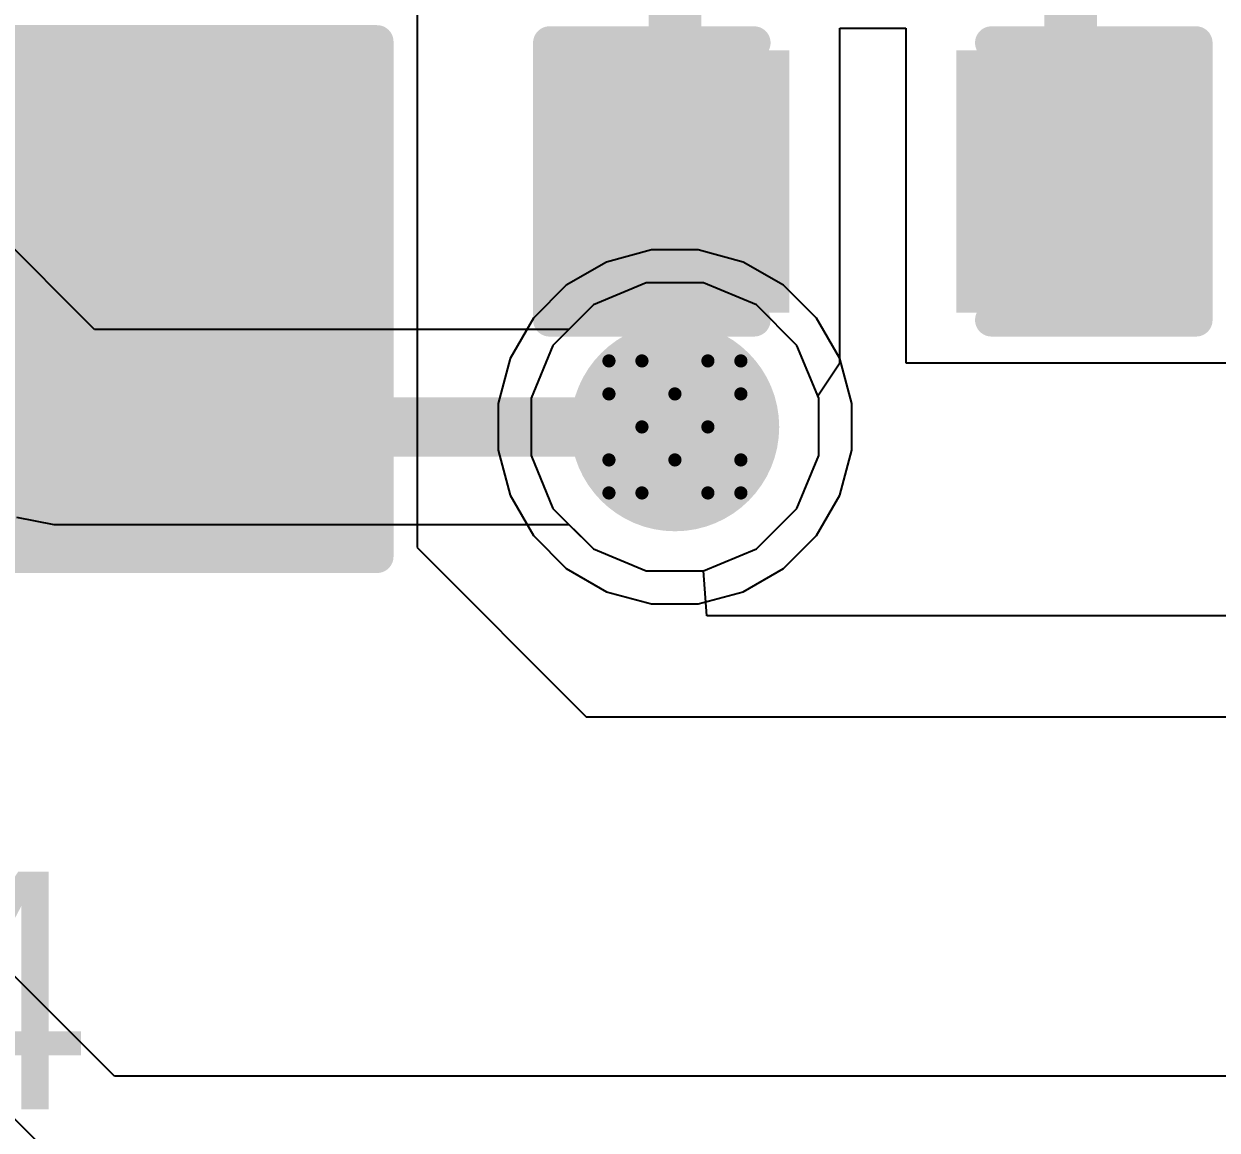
# Model space of a CAD drawing. Header units: inches. Extents: x 0 to 5379, y 0 to 5429.
# Drawn here: x 292.917 to 297.511, y 48.307 to 52.564 of the extents above; entities that cross this region are included whole.
import ezdxf

# ---------------------------------------------------------------- set-up
doc = ezdxf.new("R2010")
doc.units = ezdxf.units.IN
for name, color, linetype in [('Bottom Layer', 5, 'Continuous'), ('Bottom Solder', 6, 'Continuous'), ('Drill Drawing', 1, 'Continuous'), ('GND01', 16, 'Continuous'), ('GND02', 76, 'Continuous'), ('PWR', 156, 'Continuous'), ('SIG 01', 90, 'Continuous'), ('Top Layer', 1, 'Continuous'), ('Top Overlay', 2, 'Continuous'), ('Top Paste', 8, 'Continuous'), ('Top Solder', 216, 'Continuous'), ('Via Holes', 16, 'Continuous')]:
    doc.layers.add(name, color=color, linetype=linetype)
doc.styles.add('Arial', font='', dxfattribs={"height": 0.2})
doc.styles.get('Arial').set_extended_font_data('Arial')

# ---------------------------------------------------------------- blocks, each defined once
blk = doc.blocks.new('C___1206_1073')
at = {"layer": 'Top Layer'}
for points in [[(-2.032, 0.889), (-0.508, 0.889), (-0.508, -0.889), (-2.032, -0.889)], [(0.508, 0.889), (2.032, 0.889), (2.032, -0.889), (0.508, -0.889)]]:
    blk.add_hatch(color=1, dxfattribs=at).paths.add_polyline_path(points)
at = {"layer": 'Top Paste'}
for points in [[(-2.032, 0.889), (-0.508, 0.889), (-0.508, -0.889), (-2.032, -0.889)], [(0.508, 0.889), (2.032, 0.889), (2.032, -0.889), (0.508, -0.889)]]:
    blk.add_hatch(color=8, dxfattribs=at).paths.add_polyline_path(points)
at = {"layer": 'Top Solder'}
for points in [[(-2.1336, 0.9906), (-0.4064, 0.9906), (-0.4064, -0.9906), (-2.1336, -0.9906)], [(0.4064, 0.9906), (2.1336, 0.9906), (2.1336, -0.9906), (0.4064, -0.9906)]]:
    blk.add_hatch(color=216, dxfattribs=at).paths.add_polyline_path(points)
at = {"layer": 'Top Overlay'}
for points in [[(-2.1336, 0.9906, 0.127, 0.127, 0), (-0.6096, 0.9906, 0.127, 0.127, 0)], [(-2.1336, -0.9906, 0.127, 0.127, 0), (-2.1336, 0.9906, 0.127, 0.127, 0)], [(0.6096, 0.9906, 0.127, 0.127, 0), (2.1336, 0.9906, 0.127, 0.127, 0)], [(2.1336, -0.9906, 0.127, 0.127, 0), (2.1336, 0.9906, 0.127, 0.127, 0)], [(-2.1336, -0.9906, 0.127, 0.127, 0), (-0.6096, -0.9906, 0.127, 0.127, 0)], [(0.6096, -0.9906, 0.127, 0.127, 0), (2.1336, -0.9906, 0.127, 0.127, 0)]]:
    blk.add_lwpolyline(points, format="xyseb", dxfattribs=at)
for points in [[(-2.16535, 0.9906, 0.0635, 0.0635, 1), (-2.10185, 0.9906, 0.0635, 0.0635, 1)], [(-2.16535, 0.9906, 0.0635, 0.0635, 1), (-2.10185, 0.9906, 0.0635, 0.0635, 1)], [(-0.64135, 0.9906, 0.0635, 0.0635, 1), (-0.57785, 0.9906, 0.0635, 0.0635, 1)], [(0.57785, 0.9906, 0.0635, 0.0635, 1), (0.64135, 0.9906, 0.0635, 0.0635, 1)], [(2.10185, 0.9906, 0.0635, 0.0635, 1), (2.16535, 0.9906, 0.0635, 0.0635, 1)], [(2.10185, 0.9906, 0.0635, 0.0635, 1), (2.16535, 0.9906, 0.0635, 0.0635, 1)], [(-2.16535, -0.9906, 0.0635, 0.0635, 1), (-2.10185, -0.9906, 0.0635, 0.0635, 1)], [(-2.16535, -0.9906, 0.0635, 0.0635, 1), (-2.10185, -0.9906, 0.0635, 0.0635, 1)], [(-0.64135, -0.9906, 0.0635, 0.0635, 1), (-0.57785, -0.9906, 0.0635, 0.0635, 1)], [(0.57785, -0.9906, 0.0635, 0.0635, 1), (0.64135, -0.9906, 0.0635, 0.0635, 1)], [(2.10185, -0.9906, 0.0635, 0.0635, 1), (2.16535, -0.9906, 0.0635, 0.0635, 1)], [(2.10185, -0.9906, 0.0635, 0.0635, 1), (2.16535, -0.9906, 0.0635, 0.0635, 1)]]:
    blk.add_lwpolyline(points, format="xyseb", close=True, dxfattribs=at)
blk = doc.blocks.new('C___0603_1076')
at = {"layer": 'Top Layer'}
for points in [[(-0.381, 0.4445), (-0.381, -0.4445), (-1.143, -0.4445), (-1.143, 0.4445)], [(1.143, 0.4445), (1.143, -0.4445), (0.381, -0.4445), (0.381, 0.4445)]]:
    blk.add_hatch(color=1, dxfattribs=at).paths.add_polyline_path(points)
at = {"layer": 'Top Paste'}
for points in [[(-0.381, 0.4445), (-0.381, -0.4445), (-1.143, -0.4445), (-1.143, 0.4445)], [(1.143, 0.4445), (1.143, -0.4445), (0.381, -0.4445), (0.381, 0.4445)]]:
    blk.add_hatch(color=8, dxfattribs=at).paths.add_polyline_path(points)
at = {"layer": 'Top Solder'}
for points in [[(-0.321, 0.5045), (-0.321, -0.5045), (-1.203, -0.5045), (-1.203, 0.5045)], [(1.203, 0.5045), (1.203, -0.5045), (0.321, -0.5045), (0.321, 0.5045)]]:
    blk.add_hatch(color=216, dxfattribs=at).paths.add_polyline_path(points)
at = {"layer": 'Top Overlay'}
for points in [[(-1.2446, 0.5334, 0.127, 0.127, 0), (-0.4572, 0.5334, 0.127, 0.127, 0)], [(-1.2446, -0.5334, 0.127, 0.127, 0), (-1.2446, 0.5334, 0.127, 0.127, 0)], [(0.4572, 0.5334, 0.127, 0.127, 0), (1.2446, 0.5334, 0.127, 0.127, 0)], [(1.2446, -0.5334, 0.127, 0.127, 0), (1.2446, 0.5334, 0.127, 0.127, 0)], [(-1.2446, -0.5334, 0.127, 0.127, 0), (-0.4572, -0.5334, 0.127, 0.127, 0)], [(0.4572, -0.5334, 0.127, 0.127, 0), (1.2446, -0.5334, 0.127, 0.127, 0)]]:
    blk.add_lwpolyline(points, format="xyseb", dxfattribs=at)
for points in [[(-1.2764, 0.5334, 0.0635, 0.0635, 1), (-1.2128, 0.5334, 0.0635, 0.0635, 1)], [(-1.2764, 0.5334, 0.0635, 0.0635, 1), (-1.2128, 0.5334, 0.0635, 0.0635, 1)], [(-0.4889, 0.5334, 0.0635, 0.0635, 1), (-0.4254, 0.5334, 0.0635, 0.0635, 1)], [(0.4254, 0.5334, 0.0635, 0.0635, 1), (0.4889, 0.5334, 0.0635, 0.0635, 1)], [(1.2128, 0.5334, 0.0635, 0.0635, 1), (1.2764, 0.5334, 0.0635, 0.0635, 1)], [(1.2128, 0.5334, 0.0635, 0.0635, 1), (1.2764, 0.5334, 0.0635, 0.0635, 1)], [(-1.2764, -0.5334, 0.0635, 0.0635, 1), (-1.2128, -0.5334, 0.0635, 0.0635, 1)], [(-1.2764, -0.5334, 0.0635, 0.0635, 1), (-1.2128, -0.5334, 0.0635, 0.0635, 1)], [(-0.4889, -0.5334, 0.0635, 0.0635, 1), (-0.4254, -0.5334, 0.0635, 0.0635, 1)], [(0.4254, -0.5334, 0.0635, 0.0635, 1), (0.4889, -0.5334, 0.0635, 0.0635, 1)], [(1.2128, -0.5334, 0.0635, 0.0635, 1), (1.2764, -0.5334, 0.0635, 0.0635, 1)], [(1.2128, -0.5334, 0.0635, 0.0635, 1), (1.2764, -0.5334, 0.0635, 0.0635, 1)]]:
    blk.add_lwpolyline(points, format="xyseb", close=True, dxfattribs=at)

msp = doc.modelspace()

# ---------------------------------------------------------------- hatches: boundary and pattern name
at = {"layer": 'Bottom Layer'}
h = msp.add_hatch(color=5, dxfattribs=at)
edge = h.paths.add_edge_path()
edge.add_arc((295.4234, 51.0127), 0.3, 0, 360)
at = {"layer": 'Bottom Solder'}
h = msp.add_hatch(color=6, dxfattribs=at)
edge = h.paths.add_edge_path()
edge.add_arc((295.4234, 51.0127), 0.4016, 0, 360)
at = {"layer": 'GND01'}
h = msp.add_hatch(color=16, dxfattribs=at)
edge = h.paths.add_edge_path()
edge.add_arc((295.4234, 51.0127), 0.3, 0, 360)
at = {"layer": 'GND02'}
h = msp.add_hatch(color=76, dxfattribs=at)
edge = h.paths.add_edge_path()
edge.add_arc((295.4234, 51.0127), 0.3, 0, 360)
at = {"layer": 'PWR'}
h = msp.add_hatch(color=156, dxfattribs=at)
edge = h.paths.add_edge_path()
edge.add_arc((295.4234, 51.0127), 0.3, 0, 360)
at = {"layer": 'SIG 01'}
h = msp.add_hatch(color=90, dxfattribs=at)
edge = h.paths.add_edge_path()
edge.add_arc((295.4234, 51.0127), 0.3, 0, 360)
at = {"layer": 'Top Layer'}
h = msp.add_hatch(color=1, dxfattribs=at)
edge = h.paths.add_edge_path()
edge.add_arc((295.4234, 51.0127), 0.3, 0, 360)
at = {"layer": 'Top Solder'}
h = msp.add_hatch(color=216, dxfattribs=at)
edge = h.paths.add_edge_path()
edge.add_arc((295.4234, 51.0127), 0.4016, 0, 360)
at = {"layer": 'Via Holes'}
h = msp.add_hatch(color=7, dxfattribs=at)
edge = h.paths.add_edge_path()
edge.add_arc((295.4234, 51.0127), 0.15, 0, 360)

# ---------------------------------------------------------------- linework, layer by layer
at = {"layer": 'Bottom Layer'}
for p, q in [((293.188, 51.3882), (290.9482, 53.628)), ((295.3132, 51.5667), (295.1096, 51.4823)), ((295.5336, 51.5667), (295.3132, 51.5667)), ((295.7372, 51.4823), (295.5336, 51.5667)), ((295.1096, 51.4823), (295.0154, 51.3882)), ((295.8931, 51.3265), (295.7372, 51.4823)), ((295.0154, 51.3882), (293.188, 51.3882)), ((295.9774, 51.1229), (295.8931, 51.3265)), ((295.9774, 50.9025), (295.9774, 51.1229)), ((295.8931, 50.6989), (295.9774, 50.9025)), ((295.7372, 50.543), (295.8931, 50.6989)), ((292.8887, 50.6657), (293.0324, 50.6372)), ((293.0324, 50.6372), (295.0154, 50.6372)), ((295.0154, 50.6372), (295.1096, 50.543)), ((295.1096, 50.543), (295.3132, 50.4587)), ((295.5336, 50.4587), (295.7372, 50.543)), ((295.3132, 50.4587), (295.5336, 50.4587))]:
    msp.add_line(p, q, dxfattribs=at)
for points in [[(290.3942, 53.6509, 0.2286, 0.2286, 0), (293.0324, 51.0127, 0.2286, 0.2286, 0)], [(293.0324, 51.0127, 0.2286, 0.2286, 0), (295.4234, 51.0127, 0.2286, 0.2286, 0)]]:
    msp.add_lwpolyline(points, format="xyseb", dxfattribs=at)
for points in [[(292.9753, 51.0127, 0.1143, 0.1143, 1), (293.0896, 51.0127, 0.1143, 0.1143, 1)], [(292.9753, 51.0127, 0.1143, 0.1143, 1), (293.0896, 51.0127, 0.1143, 0.1143, 1)], [(295.3662, 51.0127, 0.1143, 0.1143, 1), (295.4805, 51.0127, 0.1143, 0.1143, 1)]]:
    msp.add_lwpolyline(points, format="xyseb", close=True, dxfattribs=at)
at = {"layer": 'Drill Drawing'}
for points in [[(295.1694, 51.1397, 0.0508, 0.0508, 0), (295.1694, 51.2667, 0.0508, 0.0508, 0)], [(295.1694, 51.2667, 0.0508, 0.0508, 0), (295.2964, 51.2667, 0.0508, 0.0508, 0)], [(295.2964, 51.2667, 0.0508, 0.0508, 0), (295.4234, 51.1397, 0.0508, 0.0508, 0)], [(295.4234, 51.1397, 0.0508, 0.0508, 0), (295.5504, 51.2667, 0.0508, 0.0508, 0)], [(295.5504, 51.2667, 0.0508, 0.0508, 0), (295.6774, 51.2667, 0.0508, 0.0508, 0)], [(295.6774, 51.1397, 0.0508, 0.0508, 0), (295.6774, 51.2667, 0.0508, 0.0508, 0)], [(295.1694, 51.1397, 0.0508, 0.0508, 0), (295.2964, 51.0127, 0.0508, 0.0508, 0)], [(295.5504, 51.0127, 0.0508, 0.0508, 0), (295.6774, 51.1397, 0.0508, 0.0508, 0)], [(295.1694, 50.8857, 0.0508, 0.0508, 0), (295.2964, 51.0127, 0.0508, 0.0508, 0)], [(295.5504, 51.0127, 0.0508, 0.0508, 0), (295.6774, 50.8857, 0.0508, 0.0508, 0)], [(295.1694, 50.7587, 0.0508, 0.0508, 0), (295.1694, 50.8857, 0.0508, 0.0508, 0)], [(295.2964, 50.7587, 0.0508, 0.0508, 0), (295.4234, 50.8857, 0.0508, 0.0508, 0)], [(295.4234, 50.8857, 0.0508, 0.0508, 0), (295.5504, 50.7587, 0.0508, 0.0508, 0)], [(295.6774, 50.7587, 0.0508, 0.0508, 0), (295.6774, 50.8857, 0.0508, 0.0508, 0)], [(295.1694, 50.7587, 0.0508, 0.0508, 0), (295.2964, 50.7587, 0.0508, 0.0508, 0)], [(295.5504, 50.7587, 0.0508, 0.0508, 0), (295.6774, 50.7587, 0.0508, 0.0508, 0)]]:
    msp.add_lwpolyline(points, format="xyseb", dxfattribs=at)
for points in [[(295.1567, 51.2667, 0.0254, 0.0254, 1), (295.1821, 51.2667, 0.0254, 0.0254, 1)], [(295.1567, 51.2667, 0.0254, 0.0254, 1), (295.1821, 51.2667, 0.0254, 0.0254, 1)], [(295.2837, 51.2667, 0.0254, 0.0254, 1), (295.3091, 51.2667, 0.0254, 0.0254, 1)], [(295.2837, 51.2667, 0.0254, 0.0254, 1), (295.3091, 51.2667, 0.0254, 0.0254, 1)], [(295.5377, 51.2667, 0.0254, 0.0254, 1), (295.5631, 51.2667, 0.0254, 0.0254, 1)], [(295.5377, 51.2667, 0.0254, 0.0254, 1), (295.5631, 51.2667, 0.0254, 0.0254, 1)], [(295.6647, 51.2667, 0.0254, 0.0254, 1), (295.6901, 51.2667, 0.0254, 0.0254, 1)], [(295.6647, 51.2667, 0.0254, 0.0254, 1), (295.6901, 51.2667, 0.0254, 0.0254, 1)], [(295.1567, 51.1397, 0.0254, 0.0254, 1), (295.1821, 51.1397, 0.0254, 0.0254, 1)], [(295.1567, 51.1397, 0.0254, 0.0254, 1), (295.1821, 51.1397, 0.0254, 0.0254, 1)], [(295.4107, 51.1397, 0.0254, 0.0254, 1), (295.4361, 51.1397, 0.0254, 0.0254, 1)], [(295.4107, 51.1397, 0.0254, 0.0254, 1), (295.4361, 51.1397, 0.0254, 0.0254, 1)], [(295.6647, 51.1397, 0.0254, 0.0254, 1), (295.6901, 51.1397, 0.0254, 0.0254, 1)], [(295.6647, 51.1397, 0.0254, 0.0254, 1), (295.6901, 51.1397, 0.0254, 0.0254, 1)], [(295.2837, 51.0127, 0.0254, 0.0254, 1), (295.3091, 51.0127, 0.0254, 0.0254, 1)], [(295.2837, 51.0127, 0.0254, 0.0254, 1), (295.3091, 51.0127, 0.0254, 0.0254, 1)], [(295.5377, 51.0127, 0.0254, 0.0254, 1), (295.5631, 51.0127, 0.0254, 0.0254, 1)], [(295.5377, 51.0127, 0.0254, 0.0254, 1), (295.5631, 51.0127, 0.0254, 0.0254, 1)], [(295.1567, 50.8857, 0.0254, 0.0254, 1), (295.1821, 50.8857, 0.0254, 0.0254, 1)], [(295.1567, 50.8857, 0.0254, 0.0254, 1), (295.1821, 50.8857, 0.0254, 0.0254, 1)], [(295.4107, 50.8857, 0.0254, 0.0254, 1), (295.4361, 50.8857, 0.0254, 0.0254, 1)], [(295.4107, 50.8857, 0.0254, 0.0254, 1), (295.4361, 50.8857, 0.0254, 0.0254, 1)], [(295.6647, 50.8857, 0.0254, 0.0254, 1), (295.6901, 50.8857, 0.0254, 0.0254, 1)], [(295.6647, 50.8857, 0.0254, 0.0254, 1), (295.6901, 50.8857, 0.0254, 0.0254, 1)], [(295.1567, 50.7587, 0.0254, 0.0254, 1), (295.1821, 50.7587, 0.0254, 0.0254, 1)], [(295.1567, 50.7587, 0.0254, 0.0254, 1), (295.1821, 50.7587, 0.0254, 0.0254, 1)], [(295.2837, 50.7587, 0.0254, 0.0254, 1), (295.3091, 50.7587, 0.0254, 0.0254, 1)], [(295.2837, 50.7587, 0.0254, 0.0254, 1), (295.3091, 50.7587, 0.0254, 0.0254, 1)], [(295.5377, 50.7587, 0.0254, 0.0254, 1), (295.5631, 50.7587, 0.0254, 0.0254, 1)], [(295.5377, 50.7587, 0.0254, 0.0254, 1), (295.5631, 50.7587, 0.0254, 0.0254, 1)], [(295.6647, 50.7587, 0.0254, 0.0254, 1), (295.6901, 50.7587, 0.0254, 0.0254, 1)], [(295.6647, 50.7587, 0.0254, 0.0254, 1), (295.6901, 50.7587, 0.0254, 0.0254, 1)]]:
    msp.add_lwpolyline(points, format="xyseb", close=True, dxfattribs=at)
at = {"layer": 'GND01'}
for p, q in [((295.3132, 51.5667), (295.1096, 51.4823)), ((295.5336, 51.5667), (295.3132, 51.5667)), ((295.7372, 51.4823), (295.5336, 51.5667)), ((295.1096, 51.4823), (294.9537, 51.3265)), ((295.8931, 51.3265), (295.7372, 51.4823)), ((294.9537, 51.3265), (294.8694, 51.1229)), ((295.9774, 51.1229), (295.8931, 51.3265)), ((294.8694, 51.1229), (294.8694, 50.9025)), ((295.9774, 50.9025), (295.9774, 51.1229)), ((294.8694, 50.9025), (294.9537, 50.6989)), ((295.8931, 50.6989), (295.9774, 50.9025)), ((294.9537, 50.6989), (295.1096, 50.543)), ((295.7372, 50.543), (295.8931, 50.6989)), ((295.1096, 50.543), (295.3132, 50.4587)), ((295.5336, 50.4587), (295.7372, 50.543)), ((295.3132, 50.4587), (295.5336, 50.4587))]:
    msp.add_line(p, q, dxfattribs=at)
at = {"layer": 'GND02'}
for p, q in [((295.3132, 51.5667), (295.1096, 51.4823)), ((295.5336, 51.5667), (295.3132, 51.5667)), ((295.7372, 51.4823), (295.5336, 51.5667)), ((295.1096, 51.4823), (294.9537, 51.3265)), ((295.8931, 51.3265), (295.7372, 51.4823)), ((294.9537, 51.3265), (294.8694, 51.1229)), ((295.9774, 51.1229), (295.8931, 51.3265)), ((294.8694, 51.1229), (294.8694, 50.9025)), ((295.9774, 50.9025), (295.9774, 51.1229)), ((294.8694, 50.9025), (294.9537, 50.6989)), ((295.8931, 50.6989), (295.9774, 50.9025)), ((294.9537, 50.6989), (295.1096, 50.543)), ((295.7372, 50.543), (295.8931, 50.6989)), ((295.1096, 50.543), (295.3132, 50.4587)), ((295.5336, 50.4587), (295.7372, 50.543)), ((295.3132, 50.4587), (295.5336, 50.4587))]:
    msp.add_line(p, q, dxfattribs=at)
at = {"layer": 'PWR'}
for p, q in [((295.3132, 51.5667), (295.1096, 51.4823)), ((295.5336, 51.5667), (295.3132, 51.5667)), ((295.7372, 51.4823), (295.5336, 51.5667)), ((295.1096, 51.4823), (294.9537, 51.3265)), ((295.8931, 51.3265), (295.7372, 51.4823)), ((294.9537, 51.3265), (294.8694, 51.1229)), ((295.9774, 51.1229), (295.8931, 51.3265)), ((294.8694, 51.1229), (294.8694, 50.9025)), ((295.9774, 50.9025), (295.9774, 51.1229)), ((294.8694, 50.9025), (294.9537, 50.6989)), ((295.8931, 50.6989), (295.9774, 50.9025)), ((294.9537, 50.6989), (295.1096, 50.543)), ((295.7372, 50.543), (295.8931, 50.6989)), ((295.1096, 50.543), (295.3132, 50.4587)), ((295.5336, 50.4587), (295.7372, 50.543)), ((295.3132, 50.4587), (295.5336, 50.4587))]:
    msp.add_line(p, q, dxfattribs=at)
at = {"layer": 'SIG 01'}
for p, q in [((295.3337, 51.6937), (295.1605, 51.6473)), ((295.513, 51.6937), (295.3337, 51.6937)), ((295.6862, 51.6473), (295.513, 51.6937)), ((295.1605, 51.6473), (295.0052, 51.5576)), ((295.8415, 51.5576), (295.6862, 51.6473)), ((295.0052, 51.5576), (294.8785, 51.4308)), ((295.9683, 51.4308), (295.8415, 51.5576)), ((294.8785, 51.4308), (294.7888, 51.2755)), ((296.058, 51.2755), (295.9683, 51.4308)), ((294.7888, 51.2755), (294.7424, 51.1023)), ((296.1044, 51.1023), (296.058, 51.2755)), ((294.7424, 51.1023), (294.7424, 50.923)), ((296.1044, 50.923), (296.1044, 51.1023)), ((294.7424, 50.923), (294.7888, 50.7498)), ((296.058, 50.7498), (296.1044, 50.923)), ((294.7888, 50.7498), (294.8785, 50.5945)), ((295.9683, 50.5945), (296.058, 50.7498)), ((294.8785, 50.5945), (295.0052, 50.4677)), ((295.8415, 50.4677), (295.9683, 50.5945)), ((295.0052, 50.4677), (295.1605, 50.3781)), ((295.6862, 50.3781), (295.8415, 50.4677)), ((295.1605, 50.3781), (295.3337, 50.3317)), ((295.513, 50.3317), (295.6862, 50.3781)), ((295.3337, 50.3317), (295.513, 50.3317))]:
    msp.add_line(p, q, dxfattribs=at)
at = {"layer": 'Top Layer'}
for p, q in [((294.4315, 52.8738), (294.4315, 50.5481)), ((296.0584, 51.2589), (296.0584, 52.5471)), ((296.0584, 52.5471), (296.3124, 52.5471)), ((296.3124, 52.5471), (296.3124, 51.2589)), ((295.9736, 51.132), (296.0584, 51.2589)), ((296.0584, 51.2589), (296.0584, 51.2589)), ((296.3124, 51.2589), (297.5824, 51.2589)), ((295.9774, 51.1229), (295.9736, 51.132)), ((295.9774, 50.9025), (295.9774, 51.1229)), ((295.8931, 50.6989), (295.9774, 50.9025)), ((295.7372, 50.543), (295.8931, 50.6989)), ((294.4315, 50.5481), (295.0819, 49.8977)), ((295.5336, 50.4587), (295.7372, 50.543)), ((295.5465, 50.2862), (295.5336, 50.4587)), ((300.4999, 50.2862), (295.5465, 50.2862)), ((295.0819, 49.8977), (300.8884, 49.8977)), ((293.2651, 48.514), (292.2191, 49.5599)), ((291.9444, 49.2852), (292.9904, 48.2393)), ((300.8884, 48.514), (293.2651, 48.514))]:
    msp.add_line(p, q, dxfattribs=at)
for points in [[(295.4234, 51.9574, 0.2032, 0.2032, 0), (295.4234, 52.6702, 0.2032, 0.2032, 0)], [(296.9474, 51.9574, 0.2032, 0.2032, 0), (296.9474, 52.679, 0.2032, 0.2032, 0)], [(295.4234, 51.0127, 0.254, 0.254, 0), (295.4234, 51.9574, 0.254, 0.254, 0)]]:
    msp.add_lwpolyline(points, format="xyseb", dxfattribs=at)
for points in [[(295.3599, 51.9574, 0.127, 0.127, 1), (295.4869, 51.9574, 0.127, 0.127, 1)], [(295.3726, 51.9574, 0.1016, 0.1016, 1), (295.4742, 51.9574, 0.1016, 0.1016, 1)], [(296.8966, 51.9574, 0.1016, 0.1016, 1), (296.9982, 51.9574, 0.1016, 0.1016, 1)], [(295.3599, 51.0127, 0.127, 0.127, 1), (295.4869, 51.0127, 0.127, 0.127, 1)]]:
    msp.add_lwpolyline(points, format="xyseb", close=True, dxfattribs=at)

# ---------------------------------------------------------------- block references
for name, p in [('C___1206_1073', (292.1428, 51.5046)), ('C___0603_1076', (296.1854, 51.9574))]:
    msp.add_blockref(name, p)

# ---------------------------------------------------------------- texts
at = {"layer": 'Top Overlay', "style": 'Arial'}
msp.add_text('C44', height=0.9144, dxfattribs=at).set_placement((290.8304, 48.3871))

doc.saveas('drawing.dxf')
